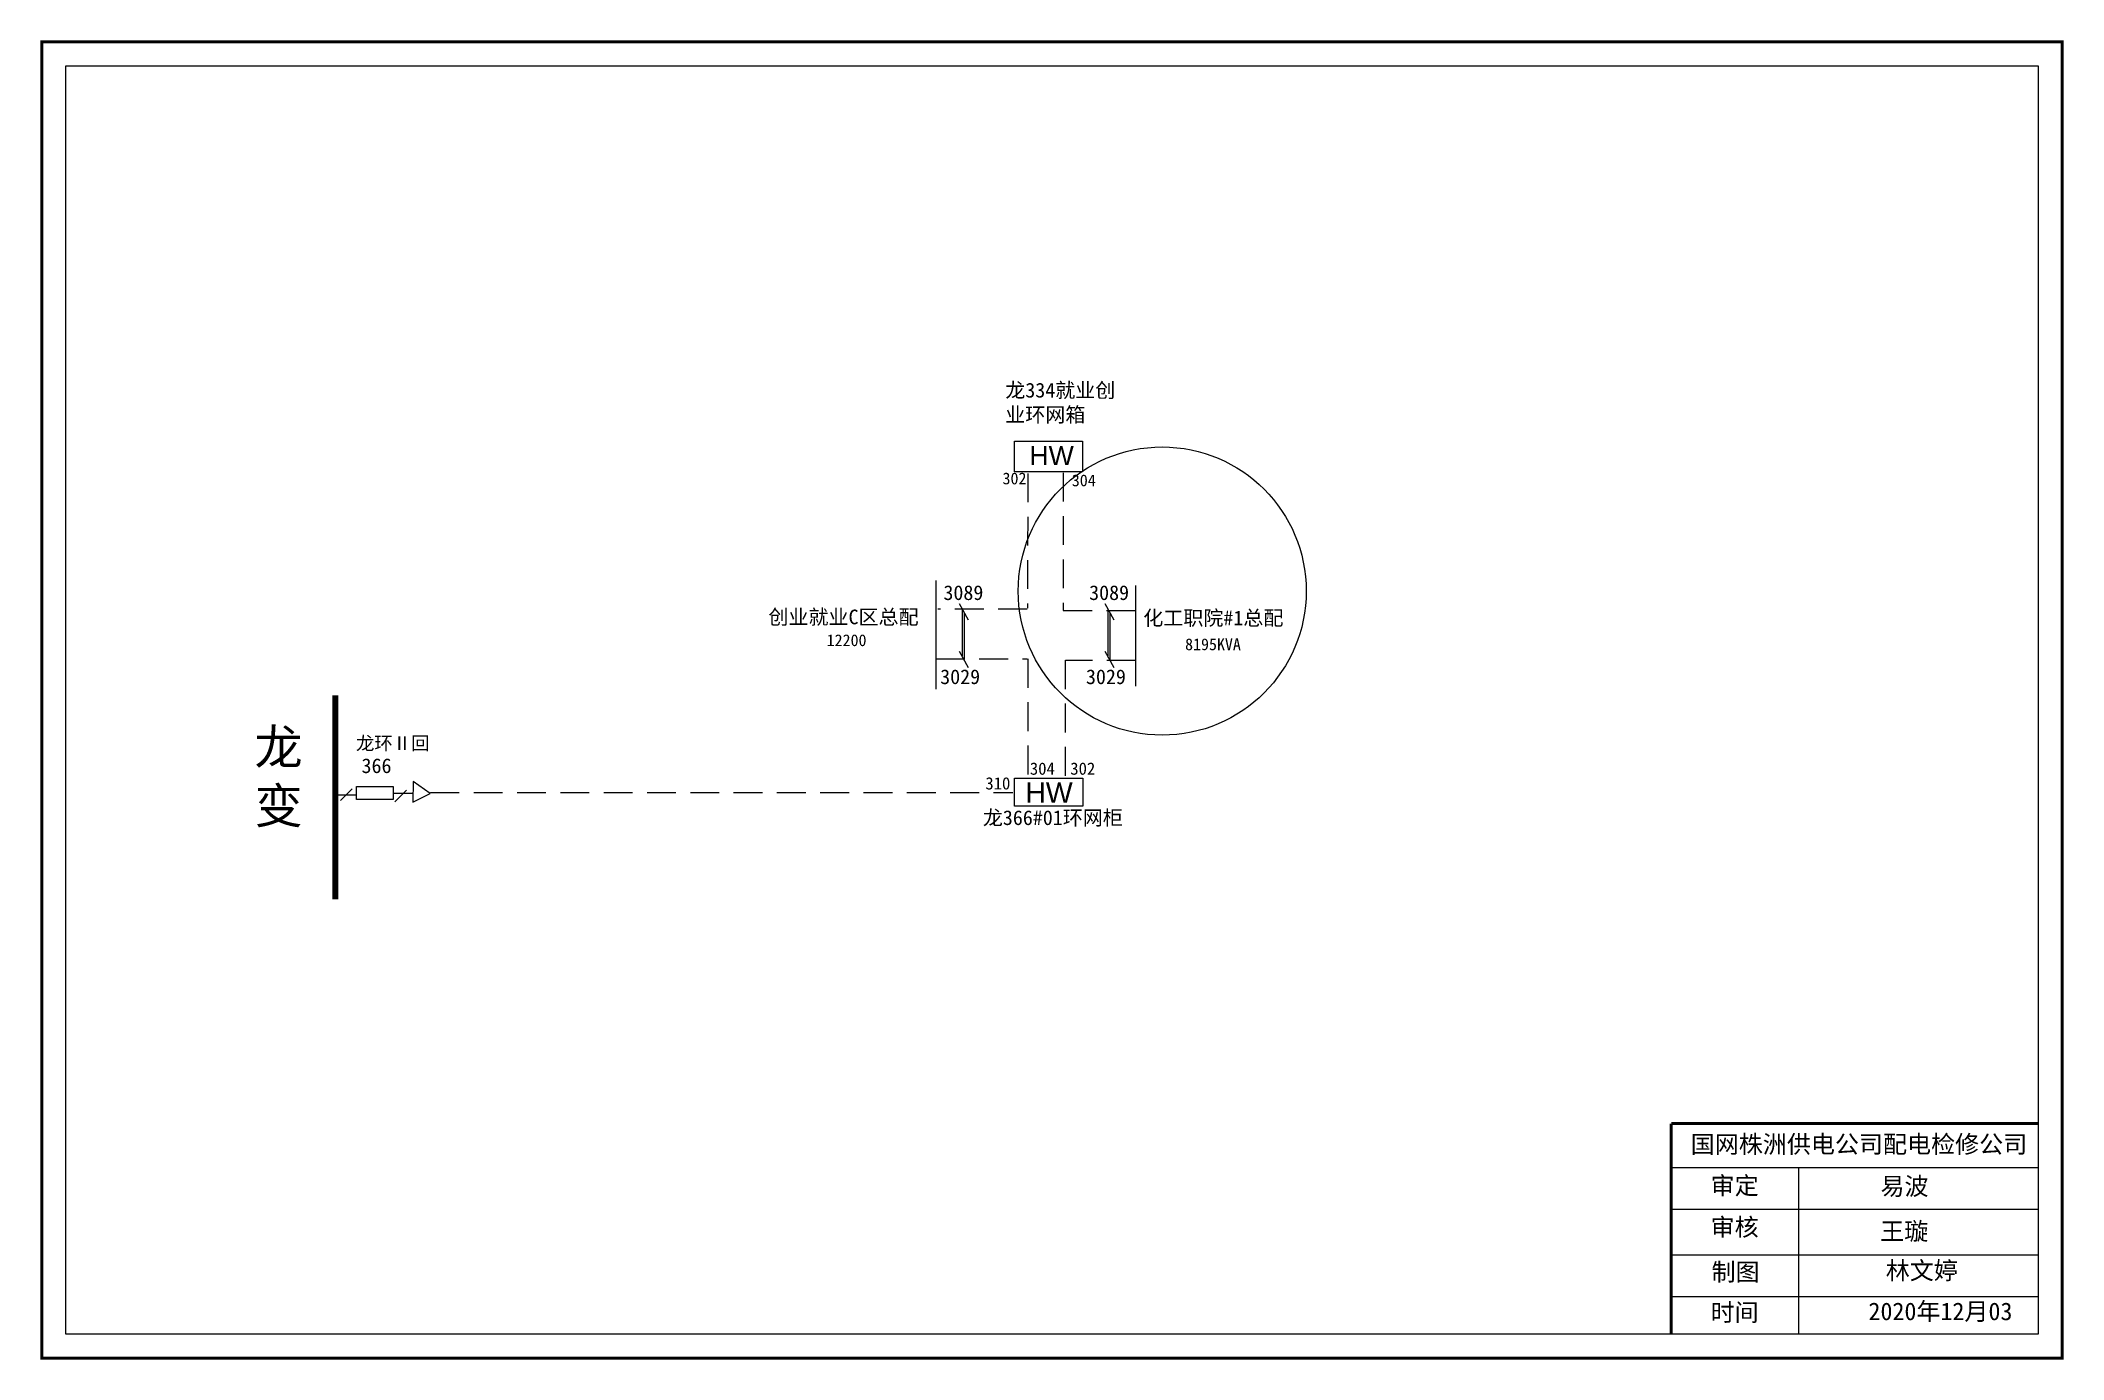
# Model space of a CAD drawing. Extents: x 0 to 344, y 0 to 224.
import ezdxf

# ---------------------------------------------------------------- set-up
doc = ezdxf.new("R2010")
doc.units = 0
doc.header["$LTSCALE"] = 0.774411
doc.linetypes.add('ACAD_ISO02W100', pattern=[15, 12, -3])
doc.linetypes.add('DASHED2', pattern=[9.525, 6.35, -3.175])
doc.layers.get('0').update_dxf_attribs({"linetype": 'CONTINUOUS'})
doc.styles.add('SimSun_txtstyle_1.99_0_0', font='', dxfattribs={"height": 1.9941})
doc.styles.get("Standard").update_dxf_attribs({"font": '', "height": 2.5})
doc.styles.add('字体', font='', dxfattribs={"height": 2.5})
doc.styles.get('SimSun_txtstyle_1.99_0_0').set_extended_font_data('SimSun')
doc.styles.get('Standard').set_extended_font_data('SimSun')
doc.styles.get('字体').set_extended_font_data('楷体_GB2312')

msp = doc.modelspace()

# ---------------------------------------------------------------- linework, layer by layer
at = {"linetype": 'DASHED2'}
for p, q in [((167.87, 150.67), (167.86, 127.74)), ((173.91, 150.79), (173.91, 127.33)), ((167.88, 119.12), (167.88, 98.75)), ((174.27, 118.89), (174.27, 98.89))]:
    msp.add_line(p, q, dxfattribs=at)
at = {"color": 0, "linetype": 'Continuous'}
for p, q in [((152.25, 132.44), (152.25, 113.96)), ((186.25, 131.58), (186.25, 114.45)), ((156.19, 128.51), (157.74, 125.74)), ((156.7, 127.52), (156.7, 119.6)), ((181.01, 128.51), (182.55, 125.74)), ((181.51, 127.52), (181.51, 119.6)), ((157.07, 126.93), (157.07, 119.02)), ((181.88, 126.93), (181.88, 119.02)), ((156.19, 120.42), (157.74, 117.64)), ((181.01, 120.42), (182.55, 117.64))]:
    msp.add_line(p, q, dxfattribs=at)
at = {"color": 0, "linetype": 'DASHED2'}
for p, q in [((167.77, 127.59), (152.56, 127.59)), ((173.91, 127.33), (186.47, 127.33)), ((152.25, 119.13), (167.77, 119.13)), ((186.28, 118.84), (174.33, 118.84)), ((66.17, 96.36), (165.35, 96.36))]:
    msp.add_line(p, q, dxfattribs=at)
at = {"linetype": 'Continuous'}
for p, q in [((52.86, 97), (50.88, 95.02)), ((62.09, 96.76), (60.11, 94.78)), ((59.86, 96.25), (63.19, 96.25)), ((277.45, 32.53), (339.82, 32.53)), ((299.1, 32.52), (299.1, 4.19)), ((277.45, 25.43), (339.82, 25.43)), ((277.45, 17.68), (339.82, 17.68)), ((277.45, 10.57), (339.82, 10.57))]:
    msp.add_line(p, q, dxfattribs=at)
at = {"linetype": 'ACAD_ISO02W100'}
msp.add_line((53.47, 95.91), (50.38, 95.92), dxfattribs=at)
at = {"linetype": 'Continuous', "const_width": 0.5}
msp.add_lwpolyline([(0.02, 224.09), (344, 224.09), (344, 0.12), (0.02, 0.12)], close=True, dxfattribs=at)
at = {"linetype": 'Continuous'}
for points in [[(4.07, 220.04), (339.95, 220.04), (339.95, 4.17), (4.07, 4.17)], [(53.57, 97.39), (59.82, 97.39), (59.82, 95.16), (53.57, 95.16)]]:
    msp.add_lwpolyline(points, close=True, dxfattribs=at)
at = {"color": 0, "linetype": 'Continuous'}
for points in [[(165.64, 156.18), (177.2, 156.18), (177.2, 150.94), (165.64, 150.94)], [(165.65, 98.78), (177.25, 98.78), (177.25, 94.06), (165.65, 94.06)]]:
    msp.add_lwpolyline(points, close=True, dxfattribs=at)
at = {"linetype": 'Continuous'}
for points, const_width in [([(49.99, 78.16), (49.97, 112.89)], 1), ([(277.42, 40.03), (277.42, 4.31)], 0.5), ([(277.45, 40.03), (339.82, 40.03)], 0.5)]:
    msp.add_lwpolyline(points, dxfattribs=dict(at, const_width=const_width))
at = {"color": 0}
msp.add_lwpolyline([(66.14, 96.21), (63.21, 98.21), (63.18, 94.72)], close=True, dxfattribs=at)
at = {"color": 1, "linetype": 'Continuous'}
msp.add_circle((190.78, 130.64), 24.52, dxfattribs=at)

# ---------------------------------------------------------------- texts
at = {"linetype": 'Continuous'}
for s, p in [('304', (168.24, 99.39)), ('302', (175.12, 99.39)), ('310', (160.66, 96.88))]:
    msp.add_text(s, height=2.085, dxfattribs=at).set_placement(p)
at = {"color": 0, "linetype": 'Continuous', "insert": (164.05, 166.08), "char_height": 2.5, "width": 20.1364, "attachment_point": 1, "style": '字体'}
msp.add_mtext('{\\fSimSun|b0|i0|c134|p2;龙}334{\\fSimSun|b0|i0|c134|p2;就业创业环网箱}', dxfattribs=at)
at = {"linetype": 'Continuous', "attachment_point": 1, "style": '字体'}
for s, insert, char_height, width in [('{\\fArial|b0|i0|c0|p32;HW}', (168.16, 155.32), 3.248, 27.4461), ('{\\fSimSun|b0|i0|c134|p2;龙\\P变}', (36.22, 107.11), 6, 28.4432), ('国网株洲供电公司配电检修公司', (280.77, 38.02), 3, 82.0179), ('审定', (284.15, 30.97), 3, 23.4615), ('易波', (313.08, 30.87), 3, 33.0539), ('审核', (284.15, 23.91), 3, 23.4615), ('王璇', (313.03, 23.21), 3, 23.4615), ('制图', (284.31, 16.28), 3, 23.4615), ('{\\fSimSun|b0|i0|c134|p2;林文婷}', (313.98, 16.51), 3, 23.4615), ('时间', (284.15, 9.4), 3, 23.4615), ('2020{\\fSimSun|b0|i0|c134|p2;年}12{\\fSimSun|b0|i0|c134|p2;月03}', (311.03, 9.57), 3, 33.1655)]:
    msp.add_mtext(s, dxfattribs=dict(at, insert=insert, char_height=char_height, width=width))
at = {"char_height": 2.3, "width": 4.8377, "attachment_point": 1}
for s, insert in [('{\\H0.8696x;302}', (163.58, 150.81)), ('{\\H0.8696x;304}', (175.38, 150.48))]:
    msp.add_mtext(s, dxfattribs=dict(at, insert=insert))
at = {"color": 0, "linetype": 'Continuous', "attachment_point": 1}
for s, insert, char_height, width in [('3089', (153.52, 131.62), 2.5, 5.6554), ('3089', (178.33, 131.62), 2.5, 5.6554), ('3029', (152.97, 117.31), 2.5, 5.6554), ('3029', (177.79, 117.31), 2.5, 5.6554), ('龙环Ⅱ回', (53.49, 105.9), 2.3, 13.5777), ('366', (54.44, 102.17), 2.5, 5.6554)]:
    msp.add_mtext(s, dxfattribs=dict(at, insert=insert, char_height=char_height, width=width))
at = {"color": 0, "attachment_point": 1}
for s, insert, char_height, width in [('创业就业{\\fKaiTi_GB2312|b0|i0|c134|p49;C}区总配', (123.72, 127.49), 2.5, 28.3243), ('{\\fKaiTi_GB2312|b0|i0|c134|p49;12200}', (133.64, 123.27), 1.9941, 22.9595)]:
    msp.add_mtext(s, dxfattribs=dict(at, insert=insert, char_height=char_height, width=width))
at = {"color": 7, "insert": (187.55, 127.32), "char_height": 2.5, "width": 24.7493, "attachment_point": 1}
msp.add_mtext('化工职院#1总配', dxfattribs=at)
at = {"color": 7, "insert": (194.67, 122.58), "char_height": 1.9941, "width": 7.5829, "attachment_point": 1, "style": 'SimSun_txtstyle_1.99_0_0'}
msp.add_mtext('{\\fKaiTi_GB2312|b0|i0|c134|p49;8195KVA}', dxfattribs=at)
at = {"color": 1, "linetype": 'Continuous', "insert": (167.47, 98.07), "char_height": 3.4621, "width": 37.345, "attachment_point": 1}
msp.add_mtext('{\\fArial|b0|i0|c0|p32;\\C256;HW}', dxfattribs=at)
at = {"color": 0, "insert": (160.23, 93.33), "char_height": 2.5, "width": 30.6721, "attachment_point": 1, "style": '字体'}
msp.add_mtext('{\\fSimSun|b0|i0|c134|p2;龙}366#01{\\fSimSun|b0|i0|c134|p2;环网柜}', dxfattribs=at)

doc.saveas('drawing.dxf')
